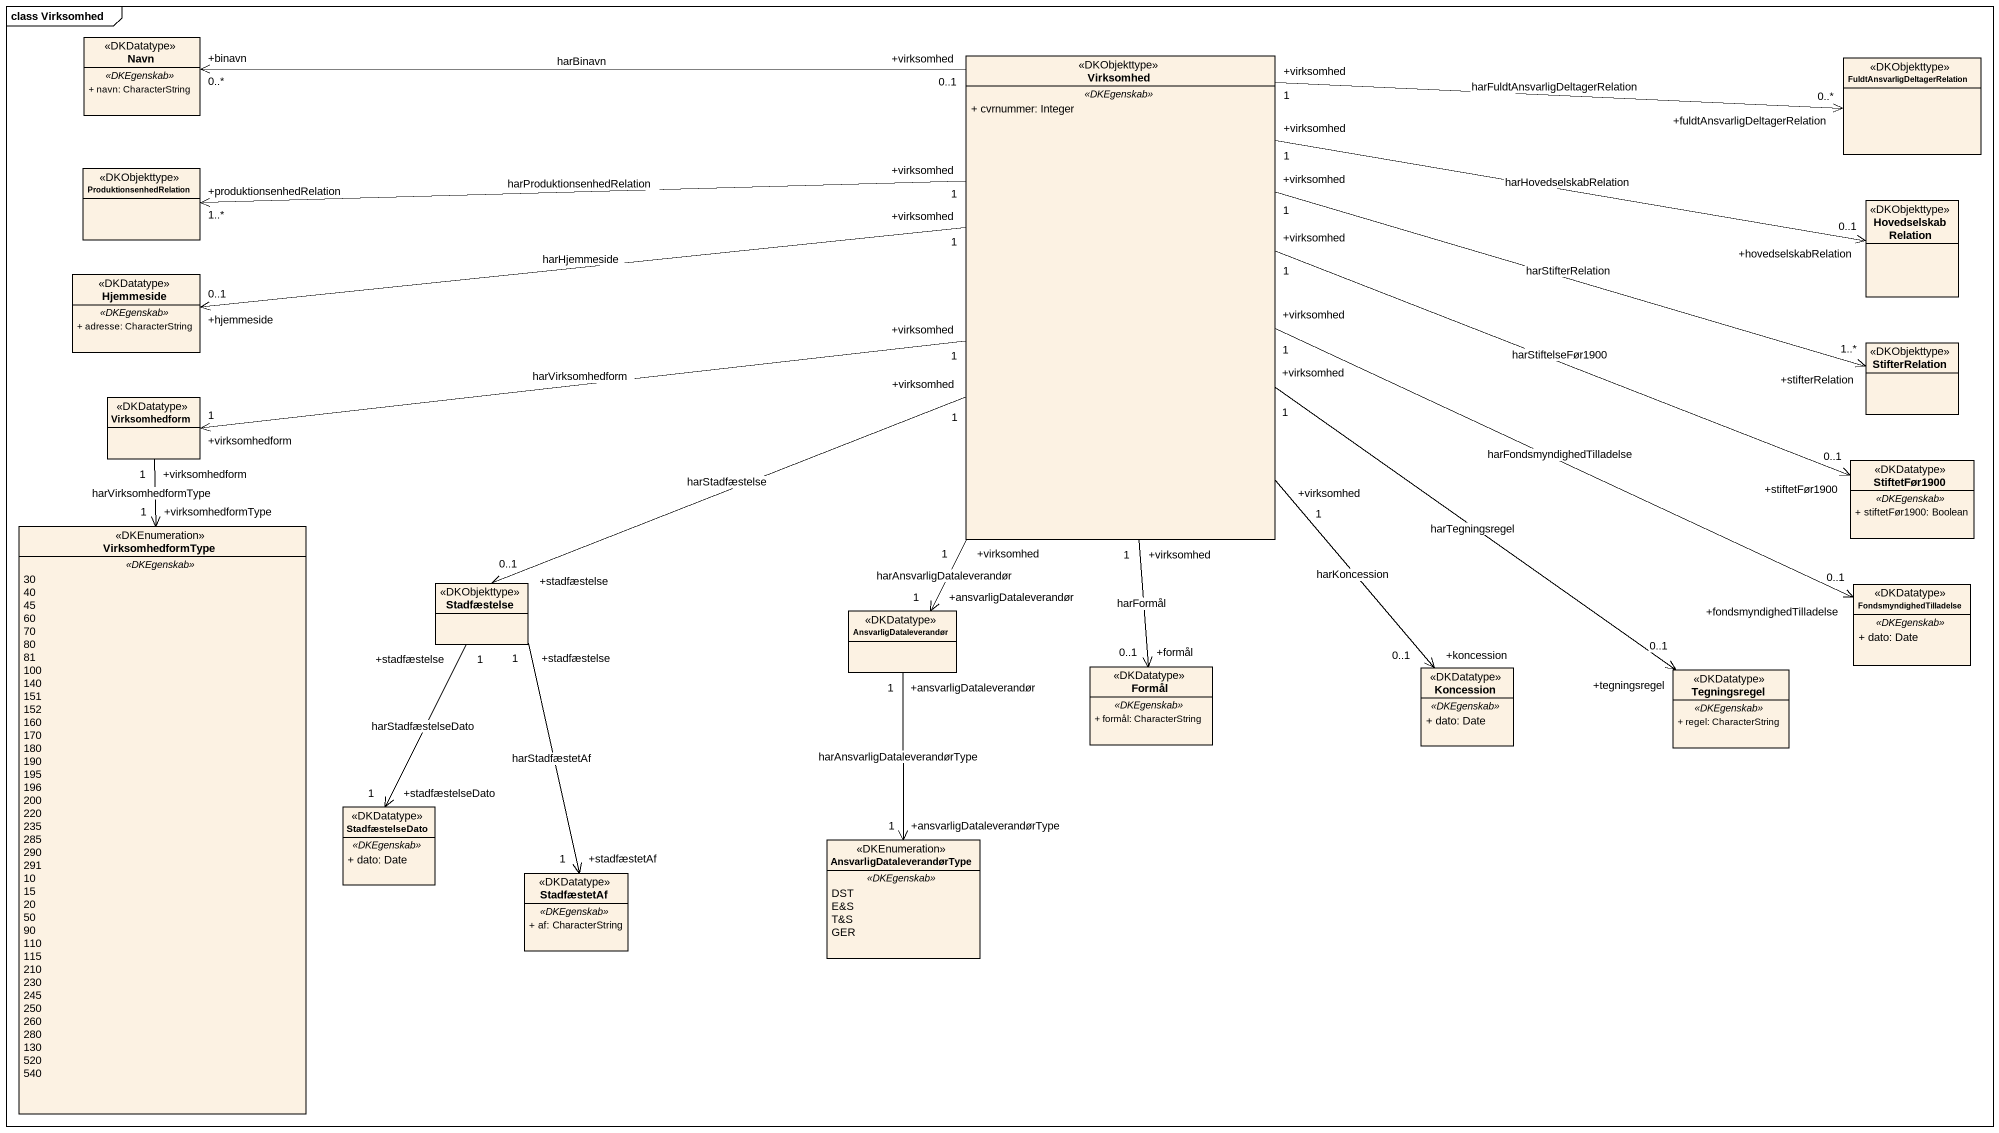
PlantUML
@startuml
mainframe class Virksomhed
hide circle
hide empty members
skinparam classAttributeIconSize 0
class Navn <<DKDatatype>> {
  .. <<DKEgenskab>> ..
  + navn: CharacterString
}
class Virksomhed <<DKObjekttype>> {
  .. <<DKEgenskab>> ..
  + cvrnummer: Integer
}
class "FuldtAnsvarligDeltagerRelation" as FuldtAnsvarligDeltagerRelati <<DKObjekttype>>
class ProduktionsenhedRelation <<DKObjekttype>>
class HovedselskabRelation <<DKObjekttype>>
class Hjemmeside <<DKDatatype>> {
  .. <<DKEgenskab>> ..
  + adresse: CharacterString
}
class StifterRelation <<DKObjekttype>>
class Virksomhedform <<DKDatatype>>
class StiftetFør1900 <<DKDatatype>> {
  .. <<DKEgenskab>> ..
  + stiftetFør1900: Boolean
}
enum VirksomhedformType <<DKEnumeration>> {
  .. <<DKEgenskab>> ..
  30
  40
  45
  60
  70
  80
  81
  100
  140
  151
  152
  160
  170
  180
  190
  195
  196
  200
  220
  235
  285
  290
  291
  10
  15
  20
  50
  90
  110
  115
  210
  230
  245
  250
  260
  280
  130
  520
  540
}
class Stadfæstelse <<DKObjekttype>>
class AnsvarligDataleverandør <<DKDatatype>>
class FondsmyndighedTilladelse <<DKDatatype>> {
  .. <<DKEgenskab>> ..
  + dato: Date
}
class Formål <<DKDatatype>> {
  .. <<DKEgenskab>> ..
  + formål: CharacterString
}
class Koncession <<DKDatatype>> {
  .. <<DKEgenskab>> ..
  + dato: Date
}
class Tegningsregel <<DKDatatype>> {
  .. <<DKEgenskab>> ..
  + regel: CharacterString
}
class StadfæstelseDato <<DKDatatype>> {
  .. <<DKEgenskab>> ..
  + dato: Date
}
enum AnsvarligDataleverandørType <<DKEnumeration>> {
  .. <<DKEgenskab>> ..
  DST
  E&S
  T&S
  GER
}
class StadfæstetAf <<DKDatatype>> {
  .. <<DKEgenskab>> ..
  + af: CharacterString
}
Virksomhed "+virksomhed\n0..1" -left-> "+binavn\n0..*" Navn : harBinavn
Virksomhed "+virksomhed\n1" -right-> "+fuldtAnsvarligDeltagerRelation\n0..*" FuldtAnsvarligDeltagerRelati : harFuldtAnsvarligDeltagerRelation
Virksomhed "+virksomhed\n1" -left-> "+produktionsenhedRelation\n1..*" ProduktionsenhedRelation : harProduktionsenhedRelation
Virksomhed "+virksomhed\n1" -right-> "+hovedselskabRelation\n0..1" HovedselskabRelation : harHovedselskabRelation
Virksomhed "+virksomhed\n1" -left-> "+hjemmeside\n0..1" Hjemmeside : harHjemmeside
Virksomhed "+virksomhed\n1" -right-> "+stifterRelation\n1..*" StifterRelation : harStifterRelation
Virksomhed "+virksomhed\n1" -left-> "+virksomhedform\n1" Virksomhedform : harVirksomhedform
Virksomhed "+virksomhed\n1" -right-> "+stiftetFør1900\n0..1" StiftetFør1900 : harStiftelseFør1900
Virksomhed "+virksomhed\n1" -left-> "+stadfæstelse\n0..1" Stadfæstelse : harStadfæstelse
Virksomhed "+virksomhed\n1" --> "+ansvarligDataleverandør\n1" AnsvarligDataleverandør : harAnsvarligDataleverandør
Virksomhed "+virksomhed\n1" -right-> "+fondsmyndighedTilladelse\n0..1" FondsmyndighedTilladelse : harFondsmyndighedTilladelse
Virksomhed "+virksomhed\n1" --> "+formål\n0..1" Formål : harFormål
Virksomhed "+virksomhed\n1" --> "+koncession\n0..1" Koncession : harKoncession
Virksomhed "+virksomhed\n1" --> "+tegningsregel\n0..1" Tegningsregel : harTegningsregel
Virksomhedform "+virksomhedform\n1" --> "+virksomhedformType\n1" VirksomhedformType : harVirksomhedformType
Stadfæstelse "+stadfæstelse\n1" --> "+stadfæstelseDato\n1" StadfæstelseDato : harStadfæstelseDato
Stadfæstelse "+stadfæstelse\n1" --> "+stadfæstetAf\n1" StadfæstetAf : harStadfæstetAf
AnsvarligDataleverandør "+ansvarligDataleverandør\n1" --> "+ansvarligDataleverandørType\n1" AnsvarligDataleverandørType : harAnsvarligDataleverandørType
@enduml
